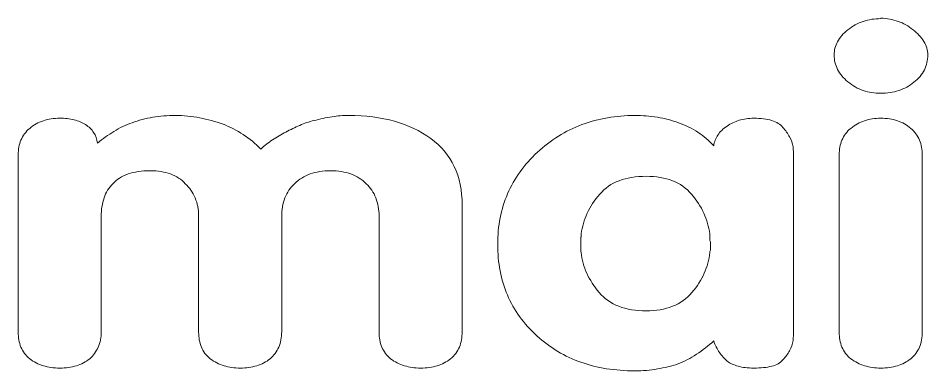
# Model space of a CAD drawing. Header units: millimetres. Extents: x -847 to 848, y -600 to 600.
# Drawn here: x 123.8 to 204.3, y -146.4 to -115.1 of the extents above; entities that cross this region are included whole.
import ezdxf

# ---------------------------------------------------------------- set-up
doc = ezdxf.new("R2010")
doc.units = ezdxf.units.MM
doc.header["$MEASUREMENT"] = 0

msp = doc.modelspace()

# ---------------------------------------------------------------- linework, layer by layer
at = {"color": 250, "lineweight": 5}
for points, knots in [([(200.1751, -115.1409), (200.7199, -115.1681), (201.2307, -115.2635), (201.7074, -115.4269), (201.7074, -115.4269), (202.1841, -115.5904), (202.6268, -115.8355), (203.0354, -116.1624), (203.0354, -116.1624), (203.444, -116.4893), (203.7641, -116.8367), (203.9957, -117.2044), (203.9957, -117.2044), (204.2272, -117.5722), (204.343, -117.974), (204.343, -118.4098), (204.343, -118.4098), (204.343, -118.8729), (204.2408, -119.3088), (204.0365, -119.7174), (204.0365, -119.7174), (203.8322, -120.1261), (203.5258, -120.4938), (203.1171, -120.8207), (203.1171, -120.8207), (202.7085, -121.1476), (202.259, -121.3928), (201.7687, -121.5562), (201.7687, -121.5562), (201.2783, -121.7197), (200.7471, -121.8014), (200.1751, -121.8014), (200.1751, -121.8014), (199.6302, -121.8014), (199.1127, -121.7197), (198.6223, -121.5562), (198.6223, -121.5562), (198.132, -121.3928), (197.6825, -121.134), (197.2739, -120.7798), (197.2739, -120.7798), (196.8652, -120.453), (196.5588, -120.0852), (196.3545, -119.6766), (196.3545, -119.6766), (196.1502, -119.2679), (196.048, -118.8457), (196.048, -118.4098), (196.048, -118.4098), (196.048, -118.0012), (196.1502, -117.6062), (196.3545, -117.2248), (196.3545, -117.2248), (196.5588, -116.8435), (196.8652, -116.4893), (197.2739, -116.1624), (197.2739, -116.1624), (197.6825, -115.8355), (198.132, -115.5904), (198.6223, -115.4269), (198.6223, -115.4269), (199.1127, -115.2635), (199.6302, -115.1817), (200.1751, -115.1817), (200.1751, -115.1817), (200.1751, -115.1817), (200.1751, -115.1409), (200.1751, -115.1409)], [0, 0, 0, 0, 0.0588235, 0.0588235, 0.0588235, 0.0588235, 0.1176471, 0.1176471, 0.1176471, 0.1176471, 0.1764706, 0.1764706, 0.1764706, 0.1764706, 0.2352941, 0.2352941, 0.2352941, 0.2352941, 0.2941176, 0.2941176, 0.2941176, 0.2941176, 0.3529412, 0.3529412, 0.3529412, 0.3529412, 0.4117647, 0.4117647, 0.4117647, 0.4117647, 0.4705882, 0.4705882, 0.4705882, 0.4705882, 0.5294118, 0.5294118, 0.5294118, 0.5294118, 0.5882353, 0.5882353, 0.5882353, 0.5882353, 0.6470588, 0.6470588, 0.6470588, 0.6470588, 0.7058824, 0.7058824, 0.7058824, 0.7058824, 0.7647059, 0.7647059, 0.7647059, 0.7647059, 0.8235294, 0.8235294, 0.8235294, 0.8235294, 0.8823529, 0.8823529, 0.8823529, 0.8823529, 0.9411765, 0.9411765, 0.9411765, 0.9411765, 1, 1, 1, 1]), ([(123.8039, -142.9271), (123.8039, -142.9271), (123.8039, -127.2361), (123.8039, -127.2361), (123.8039, -127.2361), (123.8039, -126.773), (123.8856, -126.3439), (124.049, -125.9489), (124.049, -125.9489), (124.2125, -125.5539), (124.4713, -125.2066), (124.8254, -124.9069), (124.8254, -124.9069), (125.1796, -124.6073), (125.5814, -124.3825), (126.0309, -124.2327), (126.0309, -124.2327), (126.4803, -124.0829), (126.9639, -124.008), (127.4815, -124.008), (127.4815, -124.008), (127.9446, -124.008), (128.3668, -124.0556), (128.7482, -124.151), (128.7482, -124.151), (129.1296, -124.2463), (129.4701, -124.3893), (129.7697, -124.58), (129.7697, -124.58), (130.0694, -124.7707), (130.3078, -125.0023), (130.4848, -125.2747), (130.4848, -125.2747), (130.6619, -125.5471), (130.7777, -125.8604), (130.8321, -126.2145), (130.8321, -126.2145), (131.2953, -125.8331), (131.7788, -125.4858), (132.2828, -125.1725), (132.2828, -125.1725), (132.7867, -124.8592), (133.3247, -124.6073), (133.8968, -124.4166), (133.8968, -124.4166), (134.4689, -124.1986), (135.075, -124.0352), (135.7152, -123.9262), (135.7152, -123.9262), (136.3553, -123.8173), (137.0159, -123.7628), (137.697, -123.7628), (137.697, -123.7628), (138.4597, -123.7628), (139.1884, -123.8309), (139.8831, -123.9671), (139.8831, -123.9671), (140.5778, -124.1033), (141.2656, -124.294), (141.9466, -124.5392), (141.9466, -124.5392), (142.5732, -124.7843), (143.1657, -125.0908), (143.7241, -125.4586), (143.7241, -125.4586), (144.2826, -125.8263), (144.807, -126.2554), (145.2973, -126.7457), (145.2973, -126.7457), (145.597, -126.4461), (145.9375, -126.1736), (146.3189, -125.9285), (146.3189, -125.9285), (146.7003, -125.6833), (147.0953, -125.4517), (147.5039, -125.2338), (147.5039, -125.2338), (147.9125, -125.0159), (148.3211, -124.8184), (148.7297, -124.6413), (148.7297, -124.6413), (149.1384, -124.4642), (149.5606, -124.3212), (149.9965, -124.2123), (149.9965, -124.2123), (150.2689, -124.1578), (150.5345, -124.0965), (150.7933, -124.0284), (150.7933, -124.0284), (151.0521, -123.9603), (151.3177, -123.9126), (151.5901, -123.8854), (151.5901, -123.8854), (151.8353, -123.8309), (152.0804, -123.7968), (152.3256, -123.7832), (152.3256, -123.7832), (152.5708, -123.7696), (152.816, -123.7628), (153.0611, -123.7628), (153.0611, -123.7628), (154.5594, -123.7628), (155.9147, -123.933), (157.1269, -124.2736), (157.1269, -124.2736), (158.3392, -124.6141), (159.4084, -125.1249), (160.3346, -125.8059), (160.3346, -125.8059), (161.2608, -126.4869), (161.9554, -127.3178), (162.4186, -128.2985), (162.4186, -128.2985), (162.8817, -129.2792), (163.1132, -130.4097), (163.1132, -131.69), (163.1132, -131.69), (163.1132, -131.69), (163.1132, -142.9271), (163.1132, -142.9271), (163.1132, -142.9271), (163.1132, -143.4447), (163.0315, -143.901), (162.868, -144.296), (162.868, -144.296), (162.7046, -144.691), (162.4458, -145.0383), (162.0917, -145.338), (162.0917, -145.338), (161.7375, -145.6104), (161.3425, -145.8147), (160.9067, -145.9509), (160.9067, -145.9509), (160.4708, -146.0871), (159.9804, -146.1552), (159.4356, -146.1552), (159.4356, -146.1552), (158.918, -146.1552), (158.4413, -146.0871), (158.0054, -145.9509), (158.0054, -145.9509), (157.5696, -145.8147), (157.161, -145.6104), (156.7796, -145.338), (156.7796, -145.338), (156.4254, -145.0383), (156.1666, -144.691), (156.0032, -144.296), (156.0032, -144.296), (155.8398, -143.901), (155.758, -143.4583), (155.758, -142.968), (155.758, -142.968), (155.758, -142.968), (155.758, -132.6707), (155.758, -132.6707), (155.758, -132.6707), (155.758, -132.0986), (155.6627, -131.5674), (155.472, -131.0771), (155.472, -131.0771), (155.2813, -130.5868), (154.9953, -130.1645), (154.6139, -129.8104), (154.6139, -129.8104), (154.2325, -129.429), (153.783, -129.143), (153.2654, -128.9523), (153.2654, -128.9523), (152.7479, -128.7616), (152.1485, -128.6662), (151.4675, -128.6662), (151.4675, -128.6662), (150.7865, -128.6662), (150.1804, -128.7616), (149.6491, -128.9523), (149.6491, -128.9523), (149.1179, -129.143), (148.6616, -129.429), (148.2803, -129.8104), (148.2803, -129.8104), (147.8989, -130.1645), (147.6129, -130.5868), (147.4222, -131.0771), (147.4222, -131.0771), (147.2315, -131.5674), (147.1361, -132.1123), (147.1361, -132.7116), (147.1361, -132.7116), (147.1361, -132.7116), (147.1361, -142.9271), (147.1361, -142.9271), (147.1361, -142.9271), (147.1361, -143.4447), (147.0476, -143.901), (146.8705, -144.296), (146.8705, -144.296), (146.6935, -144.691), (146.4415, -145.0383), (146.1146, -145.338), (146.1146, -145.338), (145.7604, -145.6104), (145.3654, -145.8147), (144.9296, -145.9509), (144.9296, -145.9509), (144.4937, -146.0871), (144.0034, -146.1552), (143.4585, -146.1552), (143.4585, -146.1552), (142.941, -146.1552), (142.4642, -146.0871), (142.0284, -145.9509), (142.0284, -145.9509), (141.5925, -145.8147), (141.1839, -145.6104), (140.8025, -145.338), (140.8025, -145.338), (140.4484, -145.0383), (140.1896, -144.691), (140.0261, -144.296), (140.0261, -144.296), (139.8627, -143.901), (139.7809, -143.4583), (139.7809, -142.968), (139.7809, -142.968), (139.7809, -142.968), (139.7809, -132.6707), (139.7809, -132.6707), (139.7809, -132.6707), (139.7809, -132.0986), (139.6788, -131.5674), (139.4745, -131.0771), (139.4745, -131.0771), (139.2702, -130.5868), (138.9773, -130.1645), (138.5959, -129.8104), (138.5959, -129.8104), (138.2418, -129.429), (137.8059, -129.143), (137.2884, -128.9523), (137.2884, -128.9523), (136.7708, -128.7616), (136.1715, -128.6662), (135.4904, -128.6662), (135.4904, -128.6662), (134.7277, -128.6662), (134.0739, -128.7616), (133.529, -128.9523), (133.529, -128.9523), (132.9842, -129.143), (132.5347, -129.429), (132.1806, -129.8104), (132.1806, -129.8104), (131.8265, -130.1645), (131.5677, -130.5868), (131.4042, -131.0771), (131.4042, -131.0771), (131.2408, -131.5674), (131.159, -132.1123), (131.159, -132.7116), (131.159, -132.7116), (131.159, -132.7116), (131.159, -142.9271), (131.159, -142.9271), (131.159, -142.9271), (131.159, -143.4447), (131.0705, -143.901), (130.8934, -144.296), (130.8934, -144.296), (130.7164, -144.691), (130.4644, -145.0383), (130.1375, -145.338), (130.1375, -145.338), (129.7834, -145.6104), (129.3884, -145.8147), (128.9525, -145.9509), (128.9525, -145.9509), (128.5166, -146.0871), (128.0263, -146.1552), (127.4815, -146.1552), (127.4815, -146.1552), (126.9639, -146.1552), (126.4803, -146.0871), (126.0309, -145.9509), (126.0309, -145.9509), (125.5814, -145.8147), (125.1796, -145.6104), (124.8254, -145.338), (124.8254, -145.338), (124.4713, -145.0383), (124.2125, -144.691), (124.049, -144.296), (124.049, -144.296), (123.8856, -143.901), (123.8039, -143.4583), (123.8039, -142.968), (123.8039, -142.968), (123.8039, -142.968), (123.8039, -142.9271), (123.8039, -142.9271)], [0, 0, 0, 0, 0.0133333, 0.0133333, 0.0133333, 0.0133333, 0.0266667, 0.0266667, 0.0266667, 0.0266667, 0.04, 0.04, 0.04, 0.04, 0.0533333, 0.0533333, 0.0533333, 0.0533333, 0.0666667, 0.0666667, 0.0666667, 0.0666667, 0.08, 0.08, 0.08, 0.08, 0.0933333, 0.0933333, 0.0933333, 0.0933333, 0.1066667, 0.1066667, 0.1066667, 0.1066667, 0.12, 0.12, 0.12, 0.12, 0.1333333, 0.1333333, 0.1333333, 0.1333333, 0.1466667, 0.1466667, 0.1466667, 0.1466667, 0.16, 0.16, 0.16, 0.16, 0.1733333, 0.1733333, 0.1733333, 0.1733333, 0.1866667, 0.1866667, 0.1866667, 0.1866667, 0.2, 0.2, 0.2, 0.2, 0.2133333, 0.2133333, 0.2133333, 0.2133333, 0.2266667, 0.2266667, 0.2266667, 0.2266667, 0.24, 0.24, 0.24, 0.24, 0.2533333, 0.2533333, 0.2533333, 0.2533333, 0.2666667, 0.2666667, 0.2666667, 0.2666667, 0.28, 0.28, 0.28, 0.28, 0.2933333, 0.2933333, 0.2933333, 0.2933333, 0.3066667, 0.3066667, 0.3066667, 0.3066667, 0.32, 0.32, 0.32, 0.32, 0.3333333, 0.3333333, 0.3333333, 0.3333333, 0.3466667, 0.3466667, 0.3466667, 0.3466667, 0.36, 0.36, 0.36, 0.36, 0.3733333, 0.3733333, 0.3733333, 0.3733333, 0.3866667, 0.3866667, 0.3866667, 0.3866667, 0.4, 0.4, 0.4, 0.4, 0.4133333, 0.4133333, 0.4133333, 0.4133333, 0.4266667, 0.4266667, 0.4266667, 0.4266667, 0.44, 0.44, 0.44, 0.44, 0.4533333, 0.4533333, 0.4533333, 0.4533333, 0.4666667, 0.4666667, 0.4666667, 0.4666667, 0.48, 0.48, 0.48, 0.48, 0.4933333, 0.4933333, 0.4933333, 0.4933333, 0.5066667, 0.5066667, 0.5066667, 0.5066667, 0.52, 0.52, 0.52, 0.52, 0.5333333, 0.5333333, 0.5333333, 0.5333333, 0.5466667, 0.5466667, 0.5466667, 0.5466667, 0.56, 0.56, 0.56, 0.56, 0.5733333, 0.5733333, 0.5733333, 0.5733333, 0.5866667, 0.5866667, 0.5866667, 0.5866667, 0.6, 0.6, 0.6, 0.6, 0.6133333, 0.6133333, 0.6133333, 0.6133333, 0.6266667, 0.6266667, 0.6266667, 0.6266667, 0.64, 0.64, 0.64, 0.64, 0.6533333, 0.6533333, 0.6533333, 0.6533333, 0.6666667, 0.6666667, 0.6666667, 0.6666667, 0.68, 0.68, 0.68, 0.68, 0.6933333, 0.6933333, 0.6933333, 0.6933333, 0.7066667, 0.7066667, 0.7066667, 0.7066667, 0.72, 0.72, 0.72, 0.72, 0.7333333, 0.7333333, 0.7333333, 0.7333333, 0.7466667, 0.7466667, 0.7466667, 0.7466667, 0.76, 0.76, 0.76, 0.76, 0.7733333, 0.7733333, 0.7733333, 0.7733333, 0.7866667, 0.7866667, 0.7866667, 0.7866667, 0.8, 0.8, 0.8, 0.8, 0.8133333, 0.8133333, 0.8133333, 0.8133333, 0.8266667, 0.8266667, 0.8266667, 0.8266667, 0.84, 0.84, 0.84, 0.84, 0.8533333, 0.8533333, 0.8533333, 0.8533333, 0.8666667, 0.8666667, 0.8666667, 0.8666667, 0.88, 0.88, 0.88, 0.88, 0.8933333, 0.8933333, 0.8933333, 0.8933333, 0.9066667, 0.9066667, 0.9066667, 0.9066667, 0.92, 0.92, 0.92, 0.92, 0.9333333, 0.9333333, 0.9333333, 0.9333333, 0.9466667, 0.9466667, 0.9466667, 0.9466667, 0.96, 0.96, 0.96, 0.96, 0.9733333, 0.9733333, 0.9733333, 0.9733333, 0.9866667, 0.9866667, 0.9866667, 0.9866667, 1, 1, 1, 1]), ([(192.4522, -127.8081), (192.4522, -127.8081), (192.4522, -142.355), (192.4522, -142.355), (192.4522, -142.355), (192.4522, -142.464), (192.4522, -142.573), (192.4522, -142.6819), (192.4522, -142.6819), (192.4522, -142.7909), (192.4522, -142.8999), (192.4522, -143.0088), (192.4522, -143.0088), (192.4522, -143.0633), (192.4522, -143.1178), (192.4522, -143.1723), (192.4522, -143.1723), (192.4522, -143.2268), (192.4522, -143.2812), (192.4522, -143.3357), (192.4522, -143.3357), (192.4249, -143.4174), (192.4113, -143.4856), (192.4113, -143.54), (192.4113, -143.54), (192.4113, -143.5945), (192.4113, -143.649), (192.4113, -143.7035), (192.4113, -143.7035), (192.3568, -144.0304), (192.2547, -144.3368), (192.1048, -144.6229), (192.1048, -144.6229), (191.955, -144.9089), (191.7575, -145.1745), (191.5123, -145.4197), (191.5123, -145.4197), (191.2944, -145.6921), (190.9675, -145.8828), (190.5316, -145.9918), (190.5316, -145.9918), (190.0958, -146.1007), (189.5646, -146.1552), (188.938, -146.1552), (188.938, -146.1552), (188.3932, -146.1552), (187.9301, -146.1007), (187.5487, -145.9918), (187.5487, -145.9918), (187.1673, -145.8828), (186.8404, -145.733), (186.568, -145.5423), (186.568, -145.5423), (186.3228, -145.3243), (186.0981, -145.0656), (185.8938, -144.7659), (185.8938, -144.7659), (185.6895, -144.4662), (185.5192, -144.1257), (185.383, -143.7443), (185.383, -143.7443), (184.9199, -144.1802), (184.4159, -144.5752), (183.8711, -144.9293), (183.8711, -144.9293), (183.3263, -145.2835), (182.7815, -145.5695), (182.2366, -145.7875), (182.2366, -145.7875), (181.6373, -145.9781), (181.0244, -146.128), (180.3978, -146.2369), (180.3978, -146.2369), (179.7713, -146.3459), (179.1039, -146.4004), (178.3956, -146.4004), (178.3956, -146.4004), (176.6521, -146.4004), (175.0653, -146.1484), (173.6352, -145.6444), (173.6352, -145.6444), (172.205, -145.1405), (170.9042, -144.3573), (169.7328, -143.2949), (169.7328, -143.2949), (168.5615, -142.2324), (167.6897, -141.027), (167.1177, -139.6786), (167.1177, -139.6786), (166.5456, -138.3301), (166.2596, -136.825), (166.2596, -135.1633), (166.2596, -135.1633), (166.2596, -133.5561), (166.5524, -132.0714), (167.1381, -130.7093), (167.1381, -130.7093), (167.7238, -129.3473), (168.6023, -128.1214), (169.7737, -127.0317), (169.7737, -127.0317), (170.9451, -125.9421), (172.2595, -125.1249), (173.7169, -124.58), (173.7169, -124.58), (175.1743, -124.0352), (176.7339, -123.7628), (178.3956, -123.7628), (178.3956, -123.7628), (179.0766, -123.7628), (179.744, -123.8173), (180.3978, -123.9262), (180.3978, -123.9262), (181.0516, -124.0352), (181.6782, -124.1986), (182.2775, -124.4166), (182.2775, -124.4166), (182.904, -124.6345), (183.4761, -124.9137), (183.9937, -125.2542), (183.9937, -125.2542), (184.5113, -125.5948), (184.9744, -125.9966), (185.383, -126.4597), (185.383, -126.4597), (185.4375, -126.1055), (185.5601, -125.7855), (185.7508, -125.4994), (185.7508, -125.4994), (185.9415, -125.2134), (186.2139, -124.9478), (186.568, -124.7026), (186.568, -124.7026), (186.8949, -124.4847), (187.2559, -124.3144), (187.6509, -124.1918), (187.6509, -124.1918), (188.0459, -124.0692), (188.4749, -124.008), (188.938, -124.008), (188.938, -124.008), (189.5646, -124.008), (190.0958, -124.0761), (190.5316, -124.2123), (190.5316, -124.2123), (190.9675, -124.3485), (191.2944, -124.5528), (191.5123, -124.8252), (191.5123, -124.8252), (191.7575, -125.0976), (191.955, -125.3768), (192.1048, -125.6629), (192.1048, -125.6629), (192.2547, -125.9489), (192.3568, -126.2417), (192.4113, -126.5414), (192.4113, -126.5414), (192.4113, -126.5959), (192.4113, -126.6572), (192.4113, -126.7253), (192.4113, -126.7253), (192.4113, -126.7934), (192.4249, -126.8547), (192.4522, -126.9092), (192.4522, -126.9092), (192.4522, -126.9636), (192.4522, -127.0181), (192.4522, -127.0726), (192.4522, -127.0726), (192.4522, -127.1271), (192.4522, -127.1816), (192.4522, -127.2361), (192.4522, -127.2361), (192.4522, -127.345), (192.4522, -127.454), (192.4522, -127.563), (192.4522, -127.563), (192.4522, -127.6719), (192.4522, -127.7673), (192.4522, -127.849), (192.4522, -127.849), (192.4522, -127.849), (192.4522, -127.8081), (192.4522, -127.8081)], [0, 0, 0, 0, 0.0217391, 0.0217391, 0.0217391, 0.0217391, 0.0434783, 0.0434783, 0.0434783, 0.0434783, 0.0652174, 0.0652174, 0.0652174, 0.0652174, 0.0869565, 0.0869565, 0.0869565, 0.0869565, 0.1086957, 0.1086957, 0.1086957, 0.1086957, 0.1304348, 0.1304348, 0.1304348, 0.1304348, 0.1521739, 0.1521739, 0.1521739, 0.1521739, 0.173913, 0.173913, 0.173913, 0.173913, 0.1956522, 0.1956522, 0.1956522, 0.1956522, 0.2173913, 0.2173913, 0.2173913, 0.2173913, 0.2391304, 0.2391304, 0.2391304, 0.2391304, 0.2608696, 0.2608696, 0.2608696, 0.2608696, 0.2826087, 0.2826087, 0.2826087, 0.2826087, 0.3043478, 0.3043478, 0.3043478, 0.3043478, 0.326087, 0.326087, 0.326087, 0.326087, 0.3478261, 0.3478261, 0.3478261, 0.3478261, 0.3695652, 0.3695652, 0.3695652, 0.3695652, 0.3913043, 0.3913043, 0.3913043, 0.3913043, 0.4130435, 0.4130435, 0.4130435, 0.4130435, 0.4347826, 0.4347826, 0.4347826, 0.4347826, 0.4565217, 0.4565217, 0.4565217, 0.4565217, 0.4782609, 0.4782609, 0.4782609, 0.4782609, 0.5, 0.5, 0.5, 0.5, 0.5217391, 0.5217391, 0.5217391, 0.5217391, 0.5434783, 0.5434783, 0.5434783, 0.5434783, 0.5652174, 0.5652174, 0.5652174, 0.5652174, 0.5869565, 0.5869565, 0.5869565, 0.5869565, 0.6086957, 0.6086957, 0.6086957, 0.6086957, 0.6304348, 0.6304348, 0.6304348, 0.6304348, 0.6521739, 0.6521739, 0.6521739, 0.6521739, 0.673913, 0.673913, 0.673913, 0.673913, 0.6956522, 0.6956522, 0.6956522, 0.6956522, 0.7173913, 0.7173913, 0.7173913, 0.7173913, 0.7391304, 0.7391304, 0.7391304, 0.7391304, 0.7608696, 0.7608696, 0.7608696, 0.7608696, 0.7826087, 0.7826087, 0.7826087, 0.7826087, 0.8043478, 0.8043478, 0.8043478, 0.8043478, 0.826087, 0.826087, 0.826087, 0.826087, 0.8478261, 0.8478261, 0.8478261, 0.8478261, 0.8695652, 0.8695652, 0.8695652, 0.8695652, 0.8913043, 0.8913043, 0.8913043, 0.8913043, 0.9130435, 0.9130435, 0.9130435, 0.9130435, 0.9347826, 0.9347826, 0.9347826, 0.9347826, 0.9565217, 0.9565217, 0.9565217, 0.9565217, 0.9782609, 0.9782609, 0.9782609, 0.9782609, 1, 1, 1, 1]), ([(196.4975, -142.9271), (196.4975, -142.9271), (196.4975, -127.2361), (196.4975, -127.2361), (196.4975, -127.2361), (196.4975, -126.773), (196.5792, -126.3439), (196.7427, -125.9489), (196.7427, -125.9489), (196.9061, -125.5539), (197.1649, -125.2066), (197.519, -124.9069), (197.519, -124.9069), (197.9004, -124.6073), (198.309, -124.3825), (198.7449, -124.2327), (198.7449, -124.2327), (199.1808, -124.0829), (199.6575, -124.008), (200.1751, -124.008), (200.1751, -124.008), (200.7199, -124.008), (201.2102, -124.0829), (201.6461, -124.2327), (201.6461, -124.2327), (202.082, -124.3825), (202.477, -124.6073), (202.8311, -124.9069), (202.8311, -124.9069), (203.1852, -125.2066), (203.444, -125.5539), (203.6075, -125.9489), (203.6075, -125.9489), (203.7709, -126.3439), (203.8527, -126.7866), (203.8527, -127.2769), (203.8527, -127.2769), (203.8527, -127.2769), (203.8527, -142.9271), (203.8527, -142.9271), (203.8527, -142.9271), (203.8527, -143.4447), (203.7709, -143.901), (203.6075, -144.296), (203.6075, -144.296), (203.444, -144.691), (203.1852, -145.0383), (202.8311, -145.338), (202.8311, -145.338), (202.477, -145.6104), (202.082, -145.8147), (201.6461, -145.9509), (201.6461, -145.9509), (201.2102, -146.0871), (200.7199, -146.1552), (200.1751, -146.1552), (200.1751, -146.1552), (199.6575, -146.1552), (199.1808, -146.0871), (198.7449, -145.9509), (198.7449, -145.9509), (198.309, -145.8147), (197.9004, -145.6104), (197.519, -145.338), (197.519, -145.338), (197.1649, -145.0383), (196.9061, -144.691), (196.7427, -144.296), (196.7427, -144.296), (196.5792, -143.901), (196.4975, -143.4583), (196.4975, -142.968), (196.4975, -142.968), (196.4975, -142.968), (196.4975, -142.9271), (196.4975, -142.9271)], [0, 0, 0, 0, 0.0526316, 0.0526316, 0.0526316, 0.0526316, 0.1052632, 0.1052632, 0.1052632, 0.1052632, 0.1578947, 0.1578947, 0.1578947, 0.1578947, 0.2105263, 0.2105263, 0.2105263, 0.2105263, 0.2631579, 0.2631579, 0.2631579, 0.2631579, 0.3157895, 0.3157895, 0.3157895, 0.3157895, 0.3684211, 0.3684211, 0.3684211, 0.3684211, 0.4210526, 0.4210526, 0.4210526, 0.4210526, 0.4736842, 0.4736842, 0.4736842, 0.4736842, 0.5263158, 0.5263158, 0.5263158, 0.5263158, 0.5789474, 0.5789474, 0.5789474, 0.5789474, 0.6315789, 0.6315789, 0.6315789, 0.6315789, 0.6842105, 0.6842105, 0.6842105, 0.6842105, 0.7368421, 0.7368421, 0.7368421, 0.7368421, 0.7894737, 0.7894737, 0.7894737, 0.7894737, 0.8421053, 0.8421053, 0.8421053, 0.8421053, 0.8947368, 0.8947368, 0.8947368, 0.8947368, 0.9473684, 0.9473684, 0.9473684, 0.9473684, 1, 1, 1, 1]), ([(173.6147, -135.1224), (173.6147, -135.2042), (173.6147, -135.2791), (173.6147, -135.3472), (173.6147, -135.3472), (173.6147, -135.4153), (173.6147, -135.4766), (173.6147, -135.5311), (173.6147, -135.5311), (173.6147, -135.5855), (173.6147, -135.6468), (173.6147, -135.7149), (173.6147, -135.7149), (173.6147, -135.783), (173.6284, -135.8443), (173.6556, -135.8988), (173.6556, -135.8988), (173.7101, -136.5526), (173.8735, -137.1724), (174.1459, -137.758), (174.1459, -137.758), (174.4184, -138.3437), (174.7861, -138.909), (175.2492, -139.4538), (175.2492, -139.4538), (175.7123, -139.9987), (176.2912, -140.4073), (176.9859, -140.6797), (176.9859, -140.6797), (177.6805, -140.9521), (178.4909, -141.0883), (179.4171, -141.0883), (179.4171, -141.0883), (180.2889, -141.0883), (181.0653, -140.9521), (181.7463, -140.6797), (181.7463, -140.6797), (182.4273, -140.4073), (182.9994, -139.9987), (183.4625, -139.4538), (183.4625, -139.4538), (183.9256, -138.909), (184.2865, -138.3437), (184.5453, -137.758), (184.5453, -137.758), (184.8041, -137.1724), (184.9744, -136.5526), (185.0561, -135.8988), (185.0561, -135.8988), (185.0561, -135.8716), (185.0561, -135.8443), (185.0561, -135.8171), (185.0561, -135.8171), (185.0561, -135.7899), (185.0697, -135.749), (185.097, -135.6945), (185.097, -135.6945), (185.097, -135.6673), (185.097, -135.64), (185.097, -135.6128), (185.097, -135.6128), (185.097, -135.5855), (185.097, -135.5583), (185.097, -135.5311), (185.097, -135.5311), (185.097, -135.4766), (185.097, -135.4153), (185.097, -135.3472), (185.097, -135.3472), (185.097, -135.2791), (185.097, -135.2178), (185.097, -135.1633), (185.097, -135.1633), (185.097, -135.1361), (185.097, -135.1088), (185.097, -135.0816), (185.097, -135.0816), (185.097, -135.0543), (185.097, -135.0135), (185.097, -134.959), (185.097, -134.959), (185.0697, -134.9318), (185.0561, -134.8977), (185.0561, -134.8568), (185.0561, -134.8568), (185.0561, -134.816), (185.0561, -134.7819), (185.0561, -134.7547), (185.0561, -134.7547), (185.0561, -134.673), (185.0561, -134.5912), (185.0561, -134.5095), (185.0561, -134.5095), (185.0561, -134.4278), (185.0561, -134.3461), (185.0561, -134.2643), (185.0561, -134.2643), (184.9472, -133.6378), (184.7633, -133.0249), (184.5045, -132.4255), (184.5045, -132.4255), (184.2457, -131.8262), (183.8847, -131.2678), (183.4216, -130.7502), (183.4216, -130.7502), (182.9585, -130.2054), (182.3933, -129.8036), (181.7259, -129.5448), (181.7259, -129.5448), (181.0584, -129.286), (180.2889, -129.1566), (179.4171, -129.1566), (179.4171, -129.1566), (178.4909, -129.1566), (177.6873, -129.286), (177.0063, -129.5448), (177.0063, -129.5448), (176.3252, -129.8036), (175.7532, -130.2054), (175.2901, -130.7502), (175.2901, -130.7502), (174.827, -131.2678), (174.4592, -131.8262), (174.1868, -132.4255), (174.1868, -132.4255), (173.9144, -133.0249), (173.7373, -133.6378), (173.6556, -134.2643), (173.6556, -134.2643), (173.6556, -134.2916), (173.6556, -134.3256), (173.6556, -134.3665), (173.6556, -134.3665), (173.6556, -134.4074), (173.6556, -134.455), (173.6556, -134.5095), (173.6556, -134.5095), (173.6284, -134.5368), (173.6147, -134.5708), (173.6147, -134.6117), (173.6147, -134.6117), (173.6147, -134.6525), (173.6147, -134.7002), (173.6147, -134.7547), (173.6147, -134.7547), (173.6147, -134.8364), (173.6147, -134.9113), (173.6147, -134.9794), (173.6147, -134.9794), (173.6147, -135.0475), (173.6147, -135.1088), (173.6147, -135.1633), (173.6147, -135.1633), (173.6147, -135.1633), (173.6147, -135.1224), (173.6147, -135.1224)], [0, 0, 0, 0, 0.025641, 0.025641, 0.025641, 0.025641, 0.0512821, 0.0512821, 0.0512821, 0.0512821, 0.0769231, 0.0769231, 0.0769231, 0.0769231, 0.1025641, 0.1025641, 0.1025641, 0.1025641, 0.1282051, 0.1282051, 0.1282051, 0.1282051, 0.1538462, 0.1538462, 0.1538462, 0.1538462, 0.1794872, 0.1794872, 0.1794872, 0.1794872, 0.2051282, 0.2051282, 0.2051282, 0.2051282, 0.2307692, 0.2307692, 0.2307692, 0.2307692, 0.2564103, 0.2564103, 0.2564103, 0.2564103, 0.2820513, 0.2820513, 0.2820513, 0.2820513, 0.3076923, 0.3076923, 0.3076923, 0.3076923, 0.3333333, 0.3333333, 0.3333333, 0.3333333, 0.3589744, 0.3589744, 0.3589744, 0.3589744, 0.3846154, 0.3846154, 0.3846154, 0.3846154, 0.4102564, 0.4102564, 0.4102564, 0.4102564, 0.4358974, 0.4358974, 0.4358974, 0.4358974, 0.4615385, 0.4615385, 0.4615385, 0.4615385, 0.4871795, 0.4871795, 0.4871795, 0.4871795, 0.5128205, 0.5128205, 0.5128205, 0.5128205, 0.5384615, 0.5384615, 0.5384615, 0.5384615, 0.5641026, 0.5641026, 0.5641026, 0.5641026, 0.5897436, 0.5897436, 0.5897436, 0.5897436, 0.6153846, 0.6153846, 0.6153846, 0.6153846, 0.6410256, 0.6410256, 0.6410256, 0.6410256, 0.6666667, 0.6666667, 0.6666667, 0.6666667, 0.6923077, 0.6923077, 0.6923077, 0.6923077, 0.7179487, 0.7179487, 0.7179487, 0.7179487, 0.7435897, 0.7435897, 0.7435897, 0.7435897, 0.7692308, 0.7692308, 0.7692308, 0.7692308, 0.7948718, 0.7948718, 0.7948718, 0.7948718, 0.8205128, 0.8205128, 0.8205128, 0.8205128, 0.8461538, 0.8461538, 0.8461538, 0.8461538, 0.8717949, 0.8717949, 0.8717949, 0.8717949, 0.8974359, 0.8974359, 0.8974359, 0.8974359, 0.9230769, 0.9230769, 0.9230769, 0.9230769, 0.9487179, 0.9487179, 0.9487179, 0.9487179, 0.974359, 0.974359, 0.974359, 0.974359, 1, 1, 1, 1])]:
    msp.add_open_spline(points, degree=3, knots=knots, dxfattribs=at)

doc.saveas('drawing.dxf')
